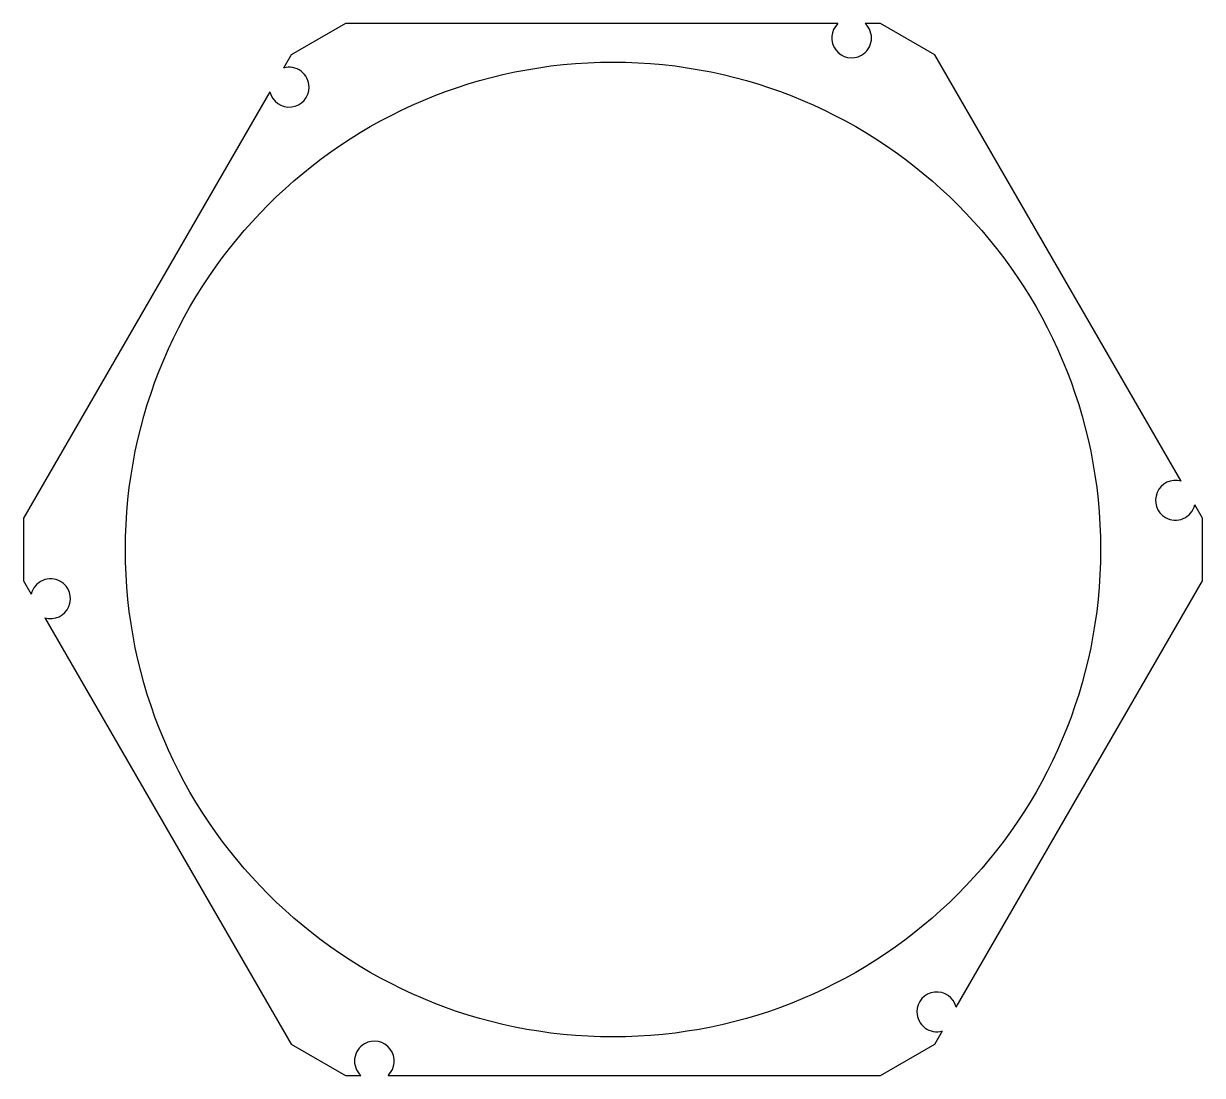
# Model space of a CAD drawing. Extents: x 102.6 to 194.4, y 64 to 146.
import ezdxf

# ---------------------------------------------------------------- set-up
doc = ezdxf.new("R2010")
doc.units = 0
doc.layers.add('View019', color=7, linetype='CONTINUOUS')

msp = doc.modelspace()

# ---------------------------------------------------------------- linework, layer by layer
at = {"layer": 'View019'}
for p, q in [((127.643, 146), (123.421, 143.562)), ((166.026, 146), (127.643, 146)), ((169.357, 146), (168.164, 146)), ((173.579, 143.562), (169.357, 146)), ((123.421, 143.562), (122.825, 142.53)), ((192.77, 110.322), (173.579, 143.562)), ((121.756, 140.678), (102.565, 107.438)), ((194.435, 107.438), (193.839, 108.47)), ((102.565, 107.438), (102.565, 102.562)), ((194.435, 102.562), (194.435, 107.438)), ((102.565, 102.562), (103.161, 101.53)), ((175.244, 69.3218), (194.435, 102.562)), ((104.23, 99.6782), (123.421, 66.4376)), ((173.579, 66.4376), (174.175, 67.4704)), ((123.421, 66.4376), (127.643, 64)), ((169.357, 64), (173.579, 66.4376)), ((127.643, 64), (128.836, 64)), ((130.974, 64), (169.357, 64))]:
    msp.add_line(p, q, dxfattribs=at)
msp.add_circle((148.5, 105), 38, dxfattribs=at)
for centre, start, end in [((167.095, 144.878), 133.6, -60), ((167.095, 144.878), -60, 46.3995), ((123.263, 141.043), 0, 106.4), ((123.263, 141.043), -166.4, 0), ((192.333, 108.835), 73.6005, -120), ((192.333, 108.835), -120, -13.6005), ((104.667, 101.165), 60, 166.4), ((104.667, 101.165), -106.4, 60), ((173.737, 68.9573), 13.6005, 180), ((173.737, 68.9573), 180, -73.6005), ((129.905, 65.1225), 120, -133.6), ((129.905, 65.1225), -46.3995, 120)]:
    msp.add_arc(centre, 1.55, start, end, dxfattribs=at)

doc.saveas('drawing.dxf')
